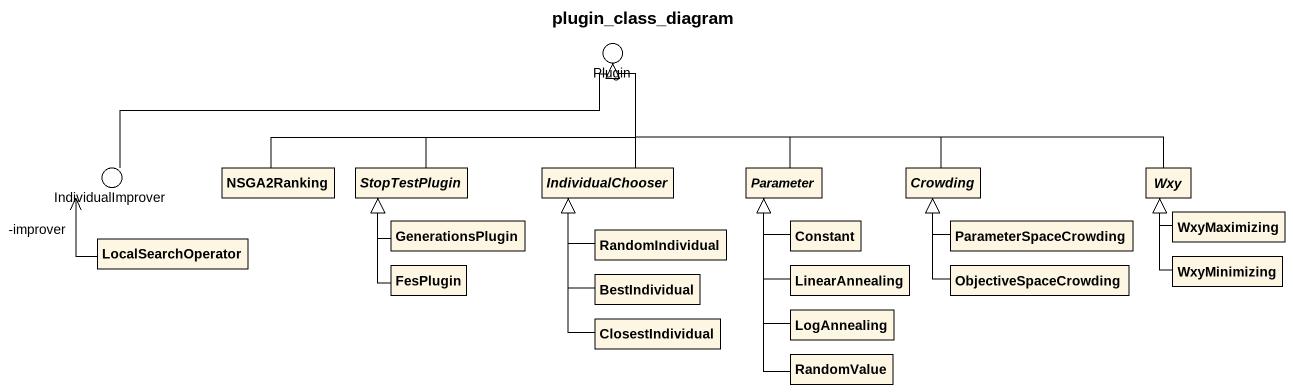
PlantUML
@startuml
title plugin_class_diagram
allowmixing
hide circle
hide empty members
() Plugin
() IndividualImprover
class NSGA2Ranking
abstract class StopTestPlugin
abstract class IndividualChooser
abstract class Parameter
abstract class Crowding
abstract class Wxy
class LocalSearchOperator
class GenerationsPlugin
class FesPlugin
class RandomIndividual
class Constant
class LinearAnnealing
class ParameterSpaceCrowding
class ObjectiveSpaceCrowding
class WxyMaximizing
class WxyMinimizing
class BestIndividual
class ClosestIndividual
class LogAnnealing
class RandomValue
IndividualImprover -right-|> Plugin
IndividualImprover "-improver" <-- LocalSearchOperator
NSGA2Ranking -right- Plugin
StopTestPlugin -up- Plugin
IndividualChooser -up- Plugin
Parameter -up- Plugin
Crowding -left- Plugin
Wxy -left- Plugin
GenerationsPlugin -up-|> StopTestPlugin
FesPlugin -up-|> StopTestPlugin
RandomIndividual -up-|> IndividualChooser
Constant -up-|> Parameter
LinearAnnealing -up-|> Parameter
ParameterSpaceCrowding -left-|> Crowding
ObjectiveSpaceCrowding -up-|> Crowding
WxyMaximizing -up-|> Wxy
WxyMinimizing -up-|> Wxy
BestIndividual -up-|> IndividualChooser
ClosestIndividual -up-|> IndividualChooser
LogAnnealing -up-|> Parameter
RandomValue -up-|> Parameter
@enduml
